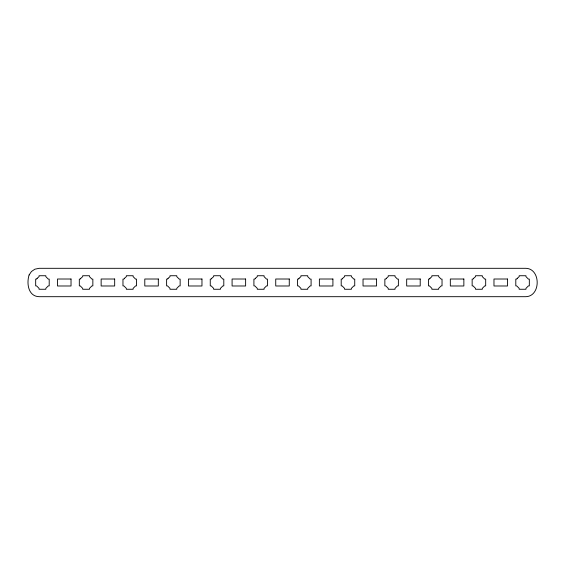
<?xml version="1.0" encoding="UTF-8"?>
<svg xmlns="http://www.w3.org/2000/svg" width="565" height="565" viewBox="0 0 565 565"><rect width="100%" height="100%" fill="white"/><g stroke="black" fill="none" stroke-linecap="round" stroke-linejoin="round"><path stroke-width="0.85" d="M29.105 274.978C26.414 283.298 28.179 296.434 39.162 296.689L525.838 296.689C540.966 296.328 540.966 268.672 525.838 268.311L39.162 268.311L34.917 269.173L31.449 271.511L29.105 274.978M37.071 278.383L36.577 279.117L35.673 279.117L35.673 285.883L36.577 285.883L39.056 288.362L39.056 289.266L45.822 289.266L45.822 288.362L48.293 285.883L49.204 285.883L49.204 279.117L48.293 279.117L45.822 276.638L45.822 275.734L39.056 275.734L39.056 276.638L37.071 278.383M80.717 278.383L80.223 279.117L79.319 279.117L79.319 285.883L80.223 285.883L82.702 288.362L82.702 289.266L89.468 289.266L89.468 288.362L91.947 285.883L92.851 285.883L92.851 279.117L91.947 279.117L89.468 276.638L89.468 275.734L82.702 275.734L82.702 276.638L80.717 278.383M124.364 278.383L123.869 279.117L122.965 279.117L122.965 285.883L123.869 285.883L126.348 288.362L126.348 289.266L133.114 289.266L133.114 288.362L135.593 285.883L136.497 285.883L136.497 279.117L135.593 279.117L133.114 276.638L133.114 275.734L126.348 275.734L126.348 276.638L124.364 278.383M168.01 278.383L167.523 279.117L166.611 279.117L166.611 285.883L167.523 285.883L169.994 288.362L169.994 289.266L176.76 289.266L176.76 288.362L179.239 285.883L180.143 285.883L180.143 279.117L179.239 279.117L176.76 276.638L176.76 275.734L169.994 275.734L169.994 276.638L168.01 278.383M211.663 278.383L211.169 279.117L210.265 279.117L210.265 285.883L211.169 285.883L213.648 288.362L213.648 289.266L220.414 289.266L220.414 288.362L222.885 285.883L223.797 285.883L223.797 279.117L222.885 279.117L220.414 276.638L220.414 275.734L213.648 275.734L213.648 276.638L211.663 278.383M255.309 278.383L254.815 279.117L253.911 279.117L253.911 285.883L254.815 285.883L257.294 288.362L257.294 289.266L264.06 289.266L264.06 288.362L266.539 285.883L267.443 285.883L267.443 279.117L266.539 279.117L264.06 276.638L264.06 275.734L257.294 275.734L257.294 276.638L255.309 278.383M298.956 278.383L298.461 279.117L297.557 279.117L297.557 285.883L298.461 285.883L300.94 288.362L300.94 289.266L307.706 289.266L307.706 288.362L310.185 285.883L311.089 285.883L311.089 279.117L310.185 279.117L307.706 276.638L307.706 275.734L300.94 275.734L300.94 276.638L298.956 278.383M342.609 278.383L342.115 279.117L341.204 279.117L341.204 285.883L342.115 285.883L344.586 288.362L344.586 289.266L351.352 289.266L351.352 288.362L353.831 285.883L354.735 285.883L354.735 279.117L353.831 279.117L351.352 276.638L351.352 275.734L344.586 275.734L344.586 276.638L342.609 278.383M386.255 278.383L385.761 279.117L384.857 279.117L384.857 285.883L385.761 285.883L388.24 288.362L388.24 289.266L395.006 289.266L395.006 288.362L397.478 285.883L398.389 285.883L398.389 279.117L397.478 279.117L395.006 276.638L395.006 275.734L388.24 275.734L388.24 276.638L386.255 278.383M429.901 278.383L429.407 279.117L428.503 279.117L428.503 285.883L429.407 285.883L431.886 288.362L431.886 289.266L438.652 289.266L438.652 288.362L441.131 285.883L442.035 285.883L442.035 279.117L441.131 279.117L438.652 276.638L438.652 275.734L431.886 275.734L431.886 276.638L429.901 278.383M473.548 278.383L473.053 279.117L472.149 279.117L472.149 285.883L473.053 285.883L475.532 288.362L475.532 289.266L482.298 289.266L482.298 288.362L484.777 285.883L485.681 285.883L485.681 279.117L484.777 279.117L482.298 276.638L482.298 275.734L475.532 275.734L475.532 276.638L473.548 278.383M517.201 278.383L516.707 279.117L515.796 279.117L515.796 285.883L516.707 285.883L519.178 288.362L519.178 289.266L525.944 289.266L525.944 288.362L528.423 285.883L529.327 285.883L529.327 279.117L528.423 279.117L525.944 276.638L525.944 275.734L519.178 275.734L519.178 276.638L517.201 278.383M71.028 279.011L57.496 279.011L57.496 285.989L71.028 285.989L71.028 279.011M114.674 279.011L101.142 279.011L101.142 285.989L114.674 285.989L114.674 279.011M158.32 279.011L144.788 279.011L144.788 285.989L158.32 285.989L158.32 279.011M201.966 279.011L188.442 279.011L188.442 285.989L201.966 285.989L201.966 279.011M245.62 279.011L232.088 279.011L232.088 285.989L245.62 285.989L245.62 279.011M289.266 279.011L275.734 279.011L275.734 285.989L289.266 285.989L289.266 279.011M332.912 279.011L319.38 279.011L319.38 285.989L332.912 285.989L332.912 279.011M376.558 279.011L363.034 279.011L363.034 285.989L376.558 285.989L376.558 279.011M420.212 279.011L406.68 279.011L406.68 285.989L420.212 285.989L420.212 279.011M463.858 279.011L450.326 279.011L450.326 285.989L463.858 285.989L463.858 279.011M507.504 279.011L493.972 279.011L493.972 285.989L507.504 285.989L507.504 279.011"/></g></svg>
